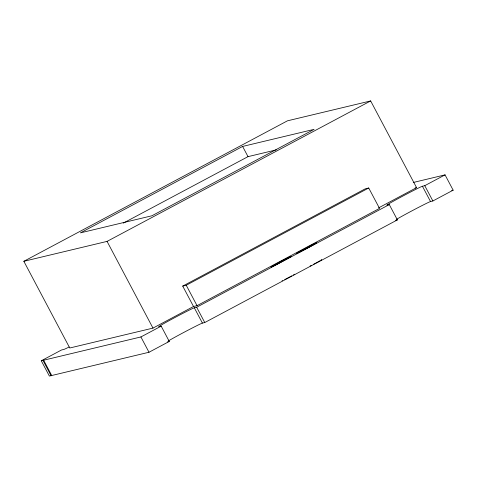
<?xml version="1.0" encoding="UTF-8"?>
<svg xmlns="http://www.w3.org/2000/svg" width="477" height="477" viewBox="0 0 477 477"><rect width="100%" height="100%" fill="white"/><g stroke="black" fill="none" stroke-linecap="round" stroke-linejoin="round"><path stroke-width="0.72" d="M321.081 260.156L321.623 259.744L321.17 259.929M293.438 274.973L294.78 274.221M318.785 261.468L320.121 260.716M317.151 262.362L318.242 261.766M291.811 275.867L284.739 279.57M315.345 263.334L316.549 262.684M193.525 306.496L182.721 286.093L365.209 188.844L368.727 188.004L379.531 208.407L197.043 305.656L193.525 306.496L152.974 328.104L69.761 348.001L23.85 261.295L287.446 120.824L370.659 100.927L416.57 187.64L378.631 207.853M242.614 146.439L80.404 232.877L151.895 215.783L314.104 129.345L242.614 146.439L248.016 156.641L276.177 149.903M123.239 223.129L248.016 156.641M23.85 261.295L107.063 241.392L370.659 100.927M168.78 340.685A20.207 0.531 -27.9 0 1 187.86 330.281A20.207 0.531 -27.9 0 1 202.415 323.096L204.764 322.535L397.389 219.891L389.286 204.585L196.661 307.236L194.312 307.796A20.207 0.531 -27.9 0 0 174.522 317.742A20.207 0.531 -27.9 0 0 158.829 326.703L161.178 326.143L169.275 341.443L149.003 352.253L49.381 376.073L41.278 360.773L61.509 349.993L63.852 349.432A20.207 0.531 -27.9 0 0 69.099 347.017M182.721 286.093L186.239 285.252L368.727 188.004M41.278 360.773L140.9 336.947L161.178 326.143M389.286 204.585L386.942 205.146A20.207 0.531 -27.9 0 1 402.636 196.184A20.207 0.531 -27.9 0 1 422.425 186.239L424.768 185.678L445.047 174.874L453.15 190.174L432.872 200.978L430.528 201.538A20.207 0.531 -27.9 0 0 415.395 209.021A20.207 0.531 -27.9 0 0 396.399 219.426M313.478 264.318L314.725 263.662M310.086 266.065L311.153 265.522M282.08 280.816L282.539 280.637M413.285 182.47L445.047 174.874M415.121 187.986L416.57 187.64M451.707 190.52L453.15 190.174M395.63 220.308L397.389 219.891M167.516 341.866L169.275 341.443M424.768 185.678L432.872 200.978M422.425 186.239L430.528 201.538M186.239 285.252L197.043 305.656M196.661 307.236L204.764 322.535M194.312 307.796L202.415 323.096M107.063 241.392L152.974 328.104M140.9 336.947L149.003 352.253M43.634 360.224L51.737 375.524L51.075 375.787L43.002 360.379M274.013 265.439L288.174 257.95L274.013 265.439M299.353 251.928L313.52 244.445L299.353 251.928M300.081 251.85A11.549 0.304 -27.9 0 0 316.519 242.936A11.549 0.304 -27.9 0 0 302.668 249.894A11.549 0.304 -27.9 0 0 300.081 251.85M274.734 265.355A11.549 0.304 -27.9 0 0 291.173 256.441A11.549 0.304 -27.9 0 0 277.322 263.399A11.549 0.304 -27.9 0 0 274.734 265.355"/></g></svg>
